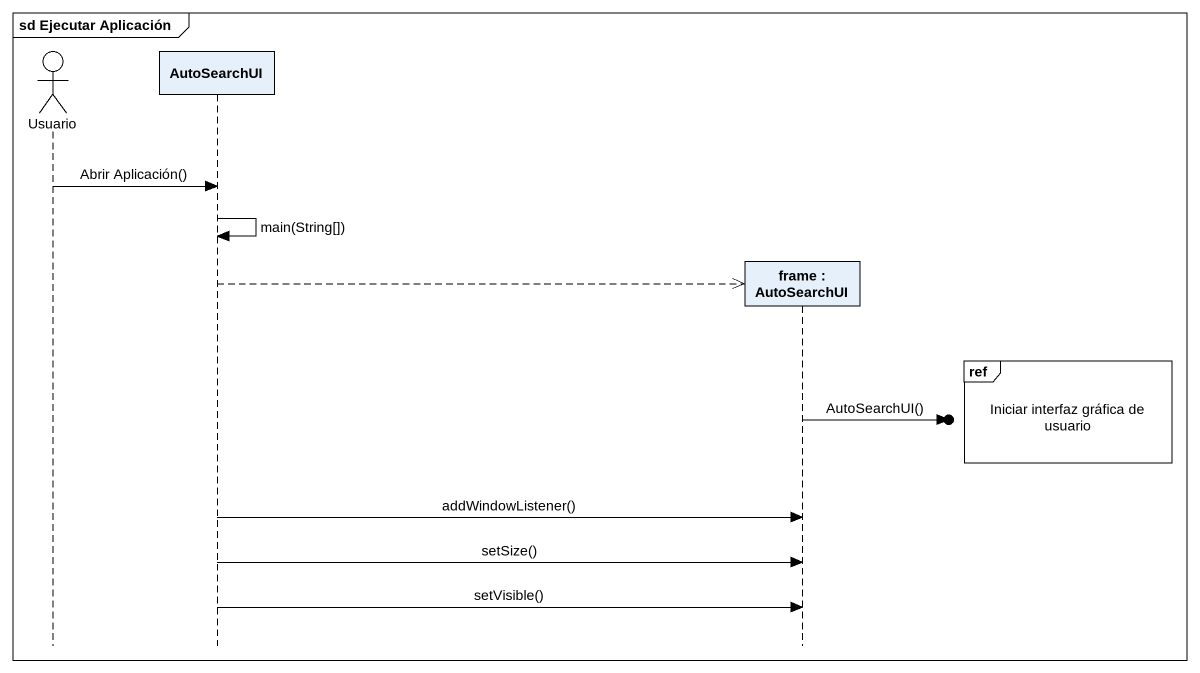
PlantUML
@startuml
mainframe sd Ejecutar Aplicación
hide footbox
actor Usuario
participant AutoSearchUI
participant "frame : AutoSearchUI" as frame_

Usuario -> AutoSearchUI : Abrir Aplicación()
AutoSearchUI -> AutoSearchUI : main(String[])
AutoSearchUI -->> frame_ **
ref over frame_ : Iniciar interfaz gráfica de usuario
frame_ ->o] : AutoSearchUI()
AutoSearchUI -> frame_ : addWindowListener()
AutoSearchUI -> frame_ : setSize()
AutoSearchUI -> frame_ : setVisible()
@enduml
